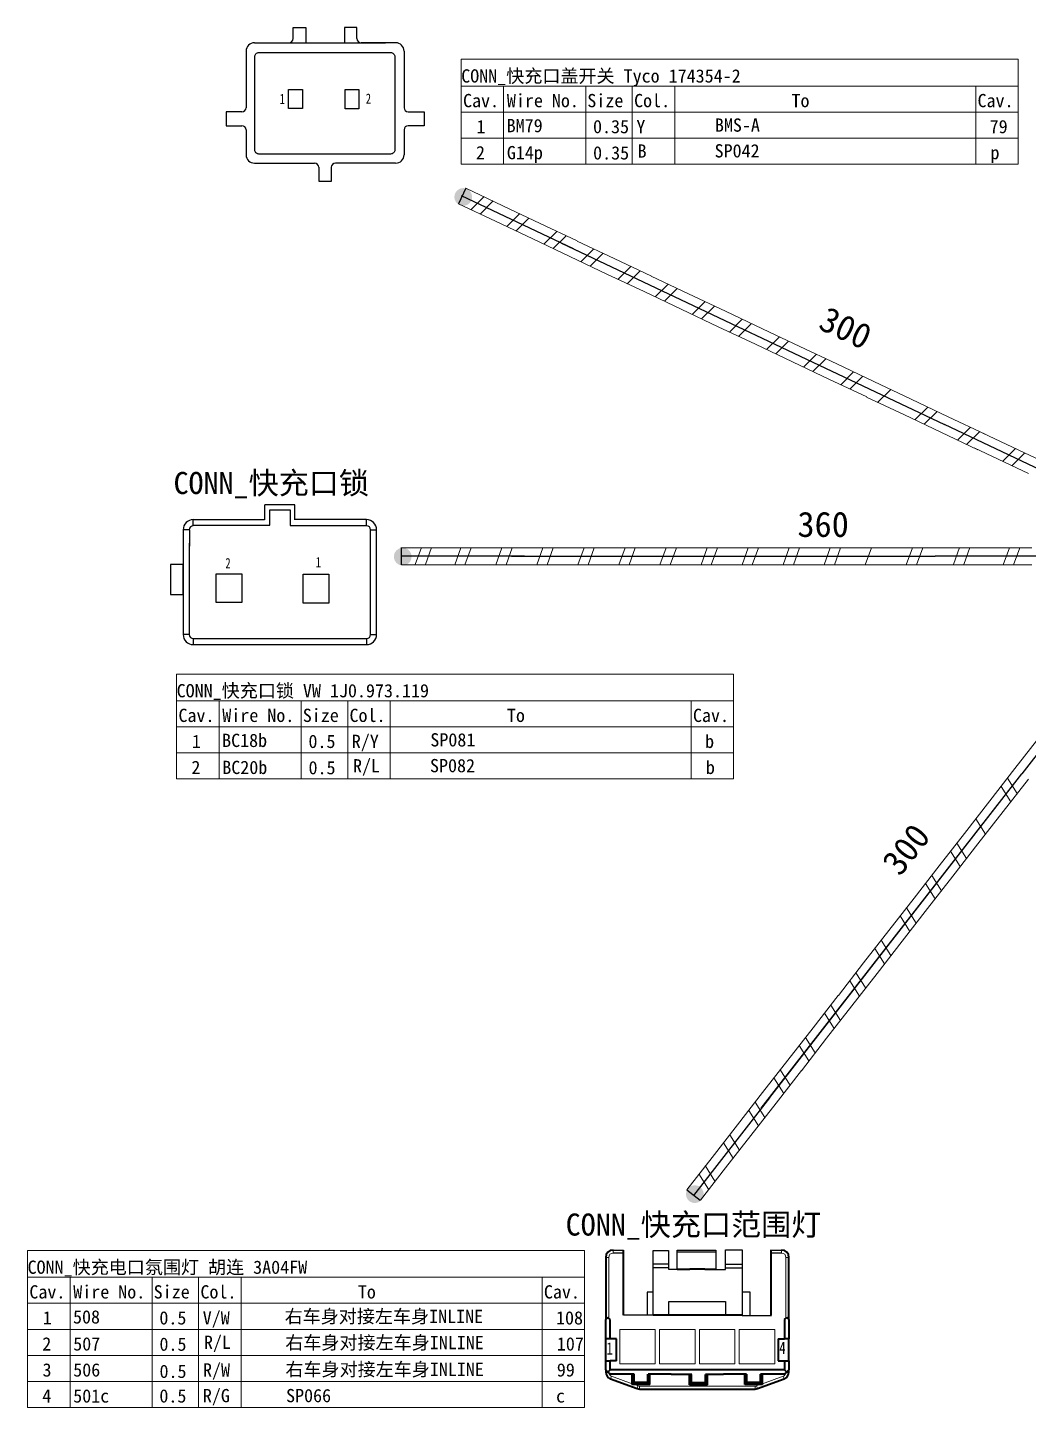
# Model space of a CAD drawing. Header units: millimetres. Extents: x 17 to 3784, y 12 to 1382.
# Drawn here: x 1871 to 1928.4, y 992.2 to 1071.2 of the extents above; entities that cross this region are included whole.
import ezdxf

# ---------------------------------------------------------------- set-up
doc = ezdxf.new("R2010")
doc.units = ezdxf.units.MM
doc.layers.add('全新开发部分', color=7, linetype='Continuous', lineweight=18)
doc.styles.add('FangSong_GB2312_Style', font='simfang.ttf')
doc.styles.add('样式 2', font='', dxfattribs={"width": 0.75})
doc.styles.get('样式 2').set_extended_font_data('宋体')

msp = doc.modelspace()

# ---------------------------------------------------------------- hatches: boundary and pattern name
h = msp.add_hatch(color=1)
edge = h.paths.add_edge_path(flags=0)
edge.add_arc((1896.006, 1061.531), 0.507, 64.68083, 424.68083)
h = msp.add_hatch(color=0)
edge = h.paths.add_edge_path(flags=0)
edge.add_arc((1892.536, 1040.915), 0.507, 90, 450)
h = msp.add_hatch(color=0)
edge = h.paths.add_edge_path(flags=0)
edge.add_arc((1909.288, 1004.377), 0.507, 142.07401, 502.07401)

# ---------------------------------------------------------------- linework, layer by layer
at = {"color": 1}
for p, q in [((1886.255, 1070.605), (1886.255, 1071.238)), ((1886.255, 1071.238), (1886.97, 1071.238)), ((1886.97, 1071.238), (1886.97, 1070.375)), ((1889.906, 1071.238), (1889.191, 1071.238)), ((1889.191, 1071.238), (1889.191, 1070.375)), ((1889.906, 1070.605), (1889.906, 1071.238)), ((1884.031, 1070.365), (1886.015, 1070.365)), ((1885.318, 1070.362), (1891.555, 1070.362)), ((1892.13, 1070.365), (1890.146, 1070.365)), ((1883.551, 1069.885), (1883.551, 1066.647)), ((1892.61, 1069.885), (1892.61, 1066.647)), ((1883.311, 1066.407), (1882.4, 1066.407)), ((1882.4, 1066.407), (1882.4, 1065.613)), ((1892.85, 1066.407), (1893.761, 1066.407)), ((1893.761, 1066.407), (1893.761, 1065.613)), ((1882.4, 1065.613), (1883.311, 1065.613)), ((1883.551, 1065.373), (1883.551, 1063.95)), ((1892.61, 1065.373), (1892.61, 1063.95)), ((1893.761, 1065.613), (1892.85, 1065.613)), ((1884.031, 1063.47), (1887.481, 1063.47)), ((1887.721, 1063.23), (1887.721, 1062.438)), ((1888.44, 1063.23), (1888.44, 1062.438)), ((1892.13, 1063.47), (1888.68, 1063.47)), ((1887.721, 1062.438), (1888.446, 1062.438)), ((1896.155, 1062.041), (1895.732, 1061.146))]:
    msp.add_line(p, q, dxfattribs=at)
at = {"color": 7, "linetype": 'Continuous'}
for p, q in [((1884.624, 1043.035), (1884.624, 1043.892)), ((1886.357, 1043.892), (1884.624, 1043.892)), ((1886.357, 1043.035), (1886.357, 1043.892)), ((1880.291, 1042.459), (1879.944, 1042.459)), ((1879.944, 1042.446), (1879.944, 1036.451)), ((1880.522, 1042.69), (1880.522, 1043.037)), ((1890.46, 1042.69), (1886.08, 1042.69)), ((1890.46, 1043.037), (1886.37, 1043.037)), ((1890.46, 1042.69), (1890.46, 1043.037)), ((1890.691, 1042.459), (1891.037, 1042.459)), ((1890.691, 1038.577), (1890.691, 1042.459)), ((1891.037, 1036.462), (1891.037, 1042.459)), ((1880.291, 1041.687), (1880.291, 1036.451)), ((1890.691, 1036.451), (1890.691, 1039.042)), ((1880.291, 1036.451), (1879.944, 1036.451)), ((1880.522, 1036.219), (1880.522, 1035.873)), ((1880.522, 1036.219), (1890.46, 1036.219)), ((1890.46, 1036.219), (1890.46, 1035.873)), ((1890.691, 1036.451), (1891.037, 1036.451)), ((1880.522, 1035.873), (1890.46, 1035.873))]:
    msp.add_line(p, q, dxfattribs=at)
for p, q in [((1884.92, 1042.72), (1884.92, 1043.59)), ((1884.92, 1043.59), (1886.08, 1043.59)), ((1886.08, 1043.59), (1886.08, 1042.693)), ((1879.945, 1042.466), (1879.945, 1041.841)), ((1880.3, 1042.457), (1880.3, 1041.512)), ((1880.512, 1043.052), (1884.616, 1043.052)), ((1884.92, 1042.693), (1880.526, 1042.693)), ((1892.453, 1041.44), (1892.453, 1040.451)), ((1908.823, 1004.634), (1909.603, 1004.026)), ((1904.597, 1001.01), (1905.194, 1001.01)), ((1904.602, 1001.173), (1905.194, 1001.173)), ((1906.904, 997.455), (1906.904, 1001.157)), ((1906.904, 1001.157), (1907.779, 1001.157)), ((1907.779, 1001.157), (1907.779, 1000.08)), ((1908.277, 1000.08), (1908.277, 1001.171)), ((1908.277, 1001.171), (1910.5, 1001.171)), ((1908.278, 1001.075), (1910.501, 1001.075)), ((1910.5, 1001.171), (1910.5, 1000.067)), ((1911.052, 1000.067), (1911.052, 1001.184)), ((1911.052, 1001.184), (1911.995, 1001.184)), ((1911.995, 1001.184), (1911.995, 997.415)), ((1913.669, 1001.173), (1914.264, 1001.173)), ((1914.267, 1000.996), (1913.675, 1000.996)), ((1906.902, 1000.171), (1907.773, 1000.171)), ((1906.907, 1000.379), (1907.768, 1000.379)), ((1907.779, 1000.08), (1908.277, 1000.08)), ((1910.5, 1000.067), (1911.052, 1000.067)), ((1911.058, 1000.368), (1911.988, 1000.368)), ((1911.058, 1000.161), (1911.994, 1000.161)), ((1906.899, 998.759), (1906.558, 998.759)), ((1906.558, 998.759), (1906.558, 997.468)), ((1907.794, 997.467), (1907.794, 998.234)), ((1907.794, 998.234), (1911.044, 998.234)), ((1911.044, 998.234), (1911.044, 997.439)), ((1911.995, 998.787), (1912.435, 998.787)), ((1912.435, 998.787), (1912.435, 997.439)), ((1905.193, 997.455), (1906.904, 997.455)), ((1911.995, 997.415), (1913.678, 997.415))]:
    msp.add_line(p, q)
at = {"color": 0, "lineweight": 35, "ltscale": 0.105}
for p, q in [((1904.177, 1000.749), (1904.177, 997.19)), ((1914.687, 997.19), (1914.687, 1000.749))]:
    msp.add_line(p, q, dxfattribs=at)
at = {"color": 0, "lineweight": 13, "ltscale": 0.005}
for p, q in [((1904.177, 1000.749), (1904.347, 1000.749)), ((1904.601, 1001.173), (1904.601, 1001.004)), ((1914.263, 1001.173), (1914.263, 1001.004)), ((1914.687, 1000.749), (1914.517, 1000.749)), ((1904.456, 993.783), (1904.514, 993.942)), ((1905.972, 993.231), (1906.029, 993.391)), ((1906.116, 993.206), (1906.116, 993.376)), ((1912.748, 993.206), (1912.748, 993.376)), ((1912.892, 993.231), (1912.835, 993.391)), ((1914.408, 993.783), (1914.35, 993.942))]:
    msp.add_line(p, q, dxfattribs=at)
at = {"color": 0, "lineweight": 13, "ltscale": 0.1}
for p, q in [((1904.347, 1000.749), (1904.347, 997.283)), ((1914.517, 997.287), (1914.517, 1000.749))]:
    msp.add_line(p, q, dxfattribs=at)
at = {"color": 0, "lineweight": 35, "ltscale": 0.0875}
for p, q in [((1905.194, 997.444), (1905.194, 1001.173)), ((1913.67, 997.444), (1913.67, 1001.186))]:
    msp.add_line(p, q, dxfattribs=at)
at = {"color": 0, "lineweight": 35, "ltscale": 0.0125}
for p, q in [((1908.277, 1000.071), (1909.008, 1000.071)), ((1909.856, 1000.071), (1910.502, 1000.071))]:
    msp.add_line(p, q, dxfattribs=at)
at = {"color": 0, "lineweight": 35, "ltscale": 0.012502}
msp.add_line((1909.432, 1000.071), (1909.008, 1000.071), dxfattribs=at)
at = {"color": 0, "lineweight": 35, "ltscale": 0.012505}
msp.add_line((1909.856, 1000.071), (1909.432, 1000.071), dxfattribs=at)
at = {"color": 0, "lineweight": 35, "ltscale": 0.005304}
for p, q in [((1904.304, 997.317), (1904.177, 997.19)), ((1914.687, 997.19), (1914.56, 997.317)), ((1904.177, 994.308), (1904.304, 994.181)), ((1914.56, 994.181), (1914.687, 994.308))]:
    msp.add_line(p, q, dxfattribs=at)
at = {"color": 0, "lineweight": 35, "ltscale": 0.005303}
for p, q in [((1904.431, 997.19), (1904.304, 997.317)), ((1914.433, 997.19), (1914.56, 997.317)), ((1904.431, 994.308), (1904.304, 994.181)), ((1904.304, 994.181), (1904.431, 994.054)), ((1914.433, 994.308), (1914.56, 994.181)), ((1914.433, 994.054), (1914.56, 994.181))]:
    msp.add_line(p, q, dxfattribs=at)
at = {"color": 0, "lineweight": 35, "ltscale": 0.05}
msp.add_line((1912.007, 997.444), (1906.899, 997.444), dxfattribs=at)
at = {"color": 0, "lineweight": 35, "ltscale": 0.0325}
for p, q in [((1904.177, 996.088), (1904.177, 997.19)), ((1904.431, 996.088), (1904.431, 997.19)), ((1914.433, 997.19), (1914.433, 996.088)), ((1914.687, 997.19), (1914.687, 996.088))]:
    msp.add_line(p, q, dxfattribs=at)
at = {"color": 0, "lineweight": 35, "ltscale": 0.0375}
for p, q in [((1904.177, 994.816), (1904.177, 996.088)), ((1904.804, 994.816), (1904.804, 996.088)), ((1914.06, 996.088), (1914.06, 994.816)), ((1914.687, 994.816), (1914.687, 996.088))]:
    msp.add_line(p, q, dxfattribs=at)
at = {"color": 0, "lineweight": 35, "ltscale": 0.0075}
for p, q in [((1904.431, 996.088), (1904.177, 996.088)), ((1914.687, 996.088), (1914.433, 996.088)), ((1904.177, 994.816), (1904.431, 994.816)), ((1914.433, 994.816), (1914.687, 994.816)), ((1908.525, 994.054), (1909.111, 994.054)), ((1909.899, 994.054), (1910.339, 994.054))]:
    msp.add_line(p, q, dxfattribs=at)
at = {"color": 0, "lineweight": 35, "ltscale": 0.011}
for p, q in [((1904.804, 996.088), (1904.431, 996.088)), ((1914.06, 996.088), (1914.433, 996.088)), ((1904.804, 994.816), (1904.431, 994.816)), ((1914.06, 994.816), (1914.433, 994.816))]:
    msp.add_line(p, q, dxfattribs=at)
at = {"color": 0, "lineweight": 35, "ltscale": 0.0025}
msp.add_line((1904.804, 994.816), (1904.804, 994.901), dxfattribs=at)
at = {"color": 0, "lineweight": 35, "ltscale": 0.015}
for p, q in [((1904.177, 994.308), (1904.177, 994.816)), ((1904.431, 994.308), (1904.431, 994.816)), ((1914.433, 994.816), (1914.433, 994.308)), ((1914.687, 994.816), (1914.687, 994.308))]:
    msp.add_line(p, q, dxfattribs=at)
at = {"color": 0, "lineweight": 35, "ltscale": 0.003745}
for p, q in [((1904.177, 994.308), (1904.177, 994.181)), ((1914.687, 994.181), (1914.687, 994.308))]:
    msp.add_line(p, q, dxfattribs=at)
at = {"color": 0, "lineweight": 13, "ltscale": 0.003745}
for p, q in [((1904.304, 994.181), (1904.177, 994.181)), ((1914.687, 994.181), (1914.56, 994.181))]:
    msp.add_line(p, q, dxfattribs=at)
at = {"color": 0, "lineweight": 35, "ltscale": 0.295001}
for p, q in [((1914.433, 994.308), (1904.431, 994.308)), ((1914.433, 994.054), (1913.061, 994.054))]:
    msp.add_line(p, q, dxfattribs=at)
at = {"color": 0, "lineweight": 35, "ltscale": 0.004999}
for p, q in [((1905.016, 994.054), (1904.413, 994.054)), ((1914.017, 994.054), (1913.848, 994.054))]:
    msp.add_line(p, q, dxfattribs=at)
at = {"color": 0, "lineweight": 35, "ltscale": 0.047566}
for p, q in [((1904.456, 993.783), (1905.972, 993.231)), ((1912.892, 993.231), (1914.408, 993.783))]:
    msp.add_line(p, q, dxfattribs=at)
at = {"color": 0, "lineweight": 13, "ltscale": 0.037045}
msp.add_line((1904.514, 993.942), (1905.694, 993.513), dxfattribs=at)
at = {"color": 0, "lineweight": 35, "ltscale": 0.020001}
msp.add_line((1905.813, 994.054), (1905.016, 994.054), dxfattribs=at)
at = {"color": 0, "lineweight": 35, "ltscale": 0.0175}
for p, q in [((1905.694, 993.46), (1905.694, 994.054)), ((1906.711, 993.46), (1906.711, 994.054)), ((1908.992, 993.441), (1908.992, 994.034)), ((1910.009, 993.441), (1910.009, 994.034)), ((1912.153, 993.46), (1912.153, 994.054)), ((1913.17, 993.46), (1913.17, 994.054))]:
    msp.add_line(p, q, dxfattribs=at)
at = {"color": 0, "lineweight": 35, "ltscale": 0.004737}
for p, q in [((1905.694, 993.46), (1905.808, 993.574)), ((1906.598, 993.574), (1906.711, 993.46)), ((1908.992, 993.441), (1909.105, 993.554)), ((1909.895, 993.554), (1910.009, 993.441)), ((1912.266, 993.574), (1912.153, 993.46)), ((1913.056, 993.574), (1913.17, 993.46))]:
    msp.add_line(p, q, dxfattribs=at)
at = {"color": 0, "lineweight": 35, "ltscale": 0.029999}
for p, q in [((1906.711, 993.46), (1905.694, 993.46)), ((1910.009, 993.441), (1908.992, 993.441)), ((1913.17, 993.46), (1912.153, 993.46))]:
    msp.add_line(p, q, dxfattribs=at)
at = {"color": 0, "lineweight": 35, "ltscale": 0.014151}
for p, q in [((1905.808, 993.574), (1905.808, 994.054)), ((1906.598, 993.574), (1906.598, 994.054)), ((1909.105, 993.554), (1909.105, 994.034)), ((1909.895, 993.554), (1909.895, 994.034)), ((1912.266, 993.574), (1912.266, 994.054)), ((1913.056, 993.574), (1913.056, 994.054))]:
    msp.add_line(p, q, dxfattribs=at)
at = {"color": 0, "lineweight": 35, "ltscale": 0.0233}
for p, q in [((1906.598, 993.574), (1905.808, 993.574)), ((1909.895, 993.554), (1909.105, 993.554)), ((1913.056, 993.574), (1912.266, 993.574))]:
    msp.add_line(p, q, dxfattribs=at)
at = {"color": 0, "lineweight": 13, "ltscale": 0.005995}
for p, q in [((1905.838, 993.46), (1906.029, 993.391)), ((1912.835, 993.391), (1913.026, 993.46))]:
    msp.add_line(p, q, dxfattribs=at)
at = {"color": 0, "lineweight": 13, "ltscale": 0.195596}
msp.add_line((1906.116, 993.376), (1912.748, 993.376), dxfattribs=at)
at = {"color": 0, "lineweight": 35, "ltscale": 0.036}
for p, q in [((1907.932, 994.054), (1906.617, 994.054)), ((1912.257, 994.054), (1910.932, 994.054))]:
    msp.add_line(p, q, dxfattribs=at)
at = {"color": 0, "lineweight": 35, "ltscale": 0.007501}
for p, q in [((1907.932, 994.054), (1908.186, 994.054)), ((1910.678, 994.054), (1910.932, 994.054))]:
    msp.add_line(p, q, dxfattribs=at)
at = {"color": 0, "lineweight": 35, "ltscale": 0.009999}
for p, q in [((1908.186, 994.054), (1908.525, 994.054)), ((1910.339, 994.054), (1910.678, 994.054))]:
    msp.add_line(p, q, dxfattribs=at)
at = {"color": 0, "lineweight": 35, "ltscale": 0.02}
msp.add_line((1913.848, 994.054), (1913.17, 994.054), dxfattribs=at)
at = {"color": 0, "lineweight": 13, "ltscale": 0.037043}
msp.add_line((1913.17, 993.513), (1914.35, 993.942), dxfattribs=at)
at = {"color": 0, "lineweight": 35, "ltscale": 0.195596}
msp.add_line((1906.116, 993.206), (1912.748, 993.206), dxfattribs=at)
at = {"color": 1}
msp.add_lwpolyline([(1884.29, 1069.808), (1891.84, 1069.808, -0.414214), (1892.08, 1069.568), (1892.08, 1064.231, -0.414214), (1891.84, 1063.991), (1884.29, 1063.991, -0.414214), (1884.05, 1064.231), (1884.05, 1069.568, -0.414214)], format="xyb", close=True, dxfattribs=at)
at = {"color": 1, "linetype": 'Continuous', "lineweight": 13}
for points in [[(1895.891, 1069.419), (1927.833, 1069.419)], [(1895.891, 1069.419), (1895.891, 1063.414)], [(1927.833, 1069.419), (1927.833, 1063.414)], [(1895.891, 1067.888), (1927.833, 1067.888)], [(1898.324, 1067.888), (1898.324, 1063.414)], [(1903.033, 1067.888), (1903.033, 1063.414)], [(1905.701, 1067.888), (1905.701, 1063.414)], [(1908.134, 1067.888), (1908.134, 1063.414)], [(1925.4, 1067.888), (1925.4, 1063.414)], [(1895.891, 1066.397), (1927.833, 1066.397)], [(1895.891, 1064.906), (1927.833, 1064.906)], [(1895.891, 1063.414), (1927.833, 1063.414)], [(1902.326, 1058.564), (1895.914, 1061.598)], [(1923.609, 1048.495), (1902.357, 1058.549)]]:
    msp.add_lwpolyline(points, dxfattribs=at)
at = {"color": 1}
for points in [[(1885.993, 1067.693), (1886.786, 1067.693), (1886.786, 1066.593), (1885.993, 1066.593)], [(1889.232, 1067.689), (1890.024, 1067.689), (1890.024, 1066.588), (1889.232, 1066.588)]]:
    msp.add_lwpolyline(points, close=True, dxfattribs=at)
at = {"color": 1, "linetype": 'Continuous', "lineweight": 25}
for points in [[(1902.334, 1058.561), (1895.914, 1061.598)], [(1901.647, 1058.885), (1923.609, 1048.495)], [(1938.364, 1041.505), (1923.609, 1048.495)]]:
    msp.add_lwpolyline(points, dxfattribs=at)
at = {"color": 1, "linetype": 'Continuous', "lineweight": 0}
for points in [[(1896.153, 1062.027), (1898.282, 1061.02)], [(1896.46, 1060.818), (1897.199, 1061.554)], [(1896.992, 1060.567), (1897.731, 1061.302)], [(1897.862, 1060.134), (1895.734, 1061.14)], [(1898.282, 1061.02), (1900.41, 1060.013)], [(1898.501, 1059.831), (1899.239, 1060.567)], [(1899.99, 1059.127), (1897.862, 1060.134)], [(1899.033, 1059.58), (1899.771, 1060.315)], [(1900.41, 1060.013), (1902.538, 1059.007)], [(1902.119, 1058.12), (1899.99, 1059.127)], [(1900.629, 1058.825), (1901.368, 1059.56)], [(1901.161, 1058.573), (1901.9, 1059.309)], [(1902.537, 1059.006), (1904.666, 1058)], [(1903.495, 1058.554), (1902.756, 1057.818)], [(1904.027, 1058.302), (1903.288, 1057.566)], [(1904.247, 1057.114), (1902.118, 1058.12)], [(1904.665, 1057.999), (1906.794, 1056.993)], [(1905.623, 1057.547), (1904.884, 1056.811)], [(1906.375, 1056.107), (1904.246, 1057.113)], [(1906.155, 1057.295), (1905.416, 1056.559)], [(1906.793, 1056.992), (1908.922, 1055.986)], [(1908.503, 1055.101), (1906.374, 1056.106)], [(1907.751, 1056.54), (1907.013, 1055.804)], [(1908.283, 1056.288), (1907.545, 1055.553)], [(1908.921, 1055.985), (1911.05, 1054.979)], [(1910.631, 1054.094), (1908.502, 1055.099)], [(1909.88, 1055.533), (1909.141, 1054.797)], [(1910.412, 1055.281), (1909.673, 1054.546)], [(1911.05, 1054.978), (1913.178, 1053.972)], [(1912.008, 1054.526), (1911.269, 1053.791)], [(1912.54, 1054.275), (1911.801, 1053.539)], [(1912.759, 1053.087), (1910.631, 1054.093)], [(1913.178, 1053.971), (1915.306, 1052.966)], [(1914.136, 1053.519), (1913.397, 1052.784)], [(1914.887, 1052.08), (1912.759, 1053.086)], [(1914.668, 1053.268), (1913.929, 1052.532)], [(1915.306, 1052.965), (1917.435, 1051.959)], [(1917.016, 1051.073), (1914.887, 1052.079)], [(1916.264, 1052.513), (1915.525, 1051.777)], [(1916.796, 1052.261), (1916.057, 1051.525)], [(1917.434, 1051.958), (1919.563, 1050.952)], [(1919.144, 1050.066), (1917.015, 1051.072)], [(1918.392, 1051.506), (1917.654, 1050.77)], [(1918.924, 1051.254), (1918.186, 1050.518)], [(1919.562, 1050.951), (1921.691, 1049.945)], [(1920.521, 1050.499), (1919.782, 1049.763)], [(1921.272, 1049.059), (1919.143, 1050.065)], [(1921.691, 1049.944), (1923.819, 1048.938)], [(1922.649, 1049.492), (1921.91, 1048.756)], [(1923.4, 1048.053), (1921.272, 1049.058)], [(1923.181, 1049.24), (1922.443, 1048.504)], [(1923.819, 1048.938), (1925.947, 1047.931)], [(1925.528, 1047.045), (1923.4, 1048.051)], [(1924.363, 1047.609), (1925.102, 1048.345)], [(1924.895, 1047.357), (1925.634, 1048.093)], [(1925.808, 1047.997), (1928.847, 1046.559)], [(1928.428, 1045.673), (1925.315, 1047.145)], [(1926.938, 1046.378), (1927.677, 1047.113)], [(1927.47, 1046.126), (1928.209, 1046.862)]]:
    msp.add_lwpolyline(points, dxfattribs=at)
at = {"color": 7, "linetype": 'Continuous', "lineweight": 13}
for points in [[(1899.518, 1040.937), (1892.424, 1040.937)], [(1923.063, 1040.937), (1899.552, 1040.937)], [(1879.57, 1034.183), (1911.512, 1034.183)], [(1879.57, 1034.183), (1879.57, 1028.179)], [(1911.512, 1034.183), (1911.512, 1028.179)], [(1879.57, 1032.653), (1911.512, 1032.653)], [(1882.003, 1032.653), (1882.003, 1028.179)], [(1886.712, 1032.653), (1886.712, 1028.179)], [(1889.38, 1032.653), (1889.38, 1028.179)], [(1891.813, 1032.653), (1891.813, 1028.179)], [(1909.079, 1032.653), (1909.079, 1028.179)], [(1879.57, 1031.162), (1911.512, 1031.162)], [(1879.57, 1029.67), (1911.512, 1029.67)], [(1879.57, 1028.179), (1911.512, 1028.179)], [(1928.035, 1028.47), (1913.584, 1009.925)], [(1913.562, 1009.897), (1909.203, 1004.302)], [(1871.02, 1001.142), (1902.962, 1001.142)], [(1871.02, 1001.142), (1871.02, 992.155)], [(1902.962, 1001.142), (1902.962, 992.155)], [(1871.02, 999.612), (1902.962, 999.612)], [(1873.453, 999.612), (1873.453, 992.155)], [(1878.162, 999.612), (1878.162, 992.155)], [(1880.83, 999.612), (1880.83, 992.155)], [(1883.263, 999.612), (1883.263, 992.155)], [(1900.529, 999.612), (1900.529, 992.155)], [(1871.02, 998.12), (1902.962, 998.12)], [(1871.02, 996.629), (1902.962, 996.629)], [(1871.02, 995.138), (1902.962, 995.138)], [(1871.02, 993.646), (1902.962, 993.646)], [(1871.02, 992.155), (1902.962, 992.155)]]:
    msp.add_lwpolyline(points, dxfattribs=at)
at = {"color": 7, "linetype": 'Continuous', "lineweight": 25}
for points in [[(1899.526, 1040.937), (1892.424, 1040.937)], [(1898.767, 1040.937), (1923.063, 1040.937)], [(1938.23, 1040.937), (1923.063, 1040.937)], [(1938.076, 1041.343), (1928.035, 1028.47)], [(1913.101, 1009.305), (1928.035, 1028.47)], [(1913.568, 1009.904), (1909.203, 1004.302)]]:
    msp.add_lwpolyline(points, dxfattribs=at)
at = {"color": 7, "linetype": 'Continuous', "lineweight": 0}
for points in [[(1892.457, 1041.427), (1894.812, 1041.427)], [(1893.251, 1040.466), (1893.604, 1041.447)], [(1893.84, 1040.466), (1894.193, 1041.447)], [(1894.812, 1041.427), (1897.166, 1041.427)], [(1895.518, 1040.446), (1895.871, 1041.427)], [(1896.106, 1040.446), (1896.46, 1041.427)], [(1897.166, 1041.427), (1899.52, 1041.427)], [(1897.872, 1040.446), (1898.225, 1041.427)], [(1898.461, 1040.446), (1898.814, 1041.427)], [(1899.52, 1041.426), (1901.874, 1041.427)], [(1900.579, 1041.427), (1900.226, 1040.446)], [(1901.168, 1041.427), (1900.814, 1040.446)], [(1901.874, 1041.426), (1904.228, 1041.427)], [(1902.933, 1041.427), (1902.58, 1040.446)], [(1903.522, 1041.427), (1903.169, 1040.446)], [(1904.228, 1041.426), (1906.583, 1041.427)], [(1905.288, 1041.427), (1904.935, 1040.446)], [(1905.876, 1041.427), (1905.523, 1040.446)], [(1906.583, 1041.426), (1908.937, 1041.427)], [(1907.642, 1041.427), (1907.289, 1040.446)], [(1908.231, 1041.427), (1907.877, 1040.446)], [(1908.937, 1041.426), (1911.291, 1041.427)], [(1909.996, 1041.427), (1909.643, 1040.446)], [(1910.585, 1041.427), (1910.232, 1040.446)], [(1911.291, 1041.426), (1913.646, 1041.427)], [(1912.351, 1041.427), (1911.998, 1040.446)], [(1912.939, 1041.427), (1912.586, 1040.446)], [(1913.646, 1041.426), (1916, 1041.427)], [(1914.705, 1041.427), (1914.352, 1040.446)], [(1915.294, 1041.427), (1914.941, 1040.446)], [(1916, 1041.426), (1918.354, 1041.427)], [(1917.059, 1041.427), (1916.706, 1040.446)], [(1917.648, 1041.427), (1917.295, 1040.446)], [(1918.354, 1041.426), (1920.709, 1041.427)], [(1919.414, 1041.427), (1919.061, 1040.446)], [(1920.709, 1041.426), (1923.063, 1041.427)], [(1921.768, 1041.427), (1921.415, 1040.446)], [(1922.357, 1041.427), (1922.005, 1040.446)], [(1923.063, 1041.427), (1925.417, 1041.427)], [(1924.123, 1040.458), (1924.476, 1041.439)], [(1924.712, 1040.458), (1925.065, 1041.439)], [(1925.263, 1041.427), (1928.625, 1041.427)], [(1926.977, 1040.446), (1927.33, 1041.427)], [(1927.566, 1040.446), (1927.919, 1041.427)], [(1894.812, 1040.446), (1892.457, 1040.446)], [(1897.166, 1040.446), (1894.812, 1040.446)], [(1899.52, 1040.446), (1897.166, 1040.446)], [(1901.874, 1040.447), (1899.52, 1040.446)], [(1904.228, 1040.447), (1901.874, 1040.446)], [(1906.583, 1040.447), (1904.228, 1040.446)], [(1908.937, 1040.447), (1906.583, 1040.446)], [(1911.291, 1040.447), (1908.937, 1040.446)], [(1913.646, 1040.447), (1911.291, 1040.446)], [(1916, 1040.447), (1913.646, 1040.446)], [(1918.354, 1040.447), (1916, 1040.446)], [(1920.709, 1040.447), (1918.354, 1040.446)], [(1923.063, 1040.447), (1920.709, 1040.446)], [(1925.417, 1040.446), (1923.063, 1040.446)], [(1928.625, 1040.446), (1925.182, 1040.446)], [(1927.648, 1028.771), (1929.095, 1030.628)], [(1926.202, 1026.913), (1927.648, 1028.771)], [(1928.421, 1028.169), (1926.974, 1026.311)], [(1927.214, 1028.214), (1927.771, 1027.334)], [(1926.852, 1027.75), (1927.409, 1026.868)], [(1924.754, 1025.056), (1926.201, 1026.914)], [(1925.405, 1025.893), (1925.961, 1025.011)], [(1926.973, 1026.312), (1925.527, 1024.454)], [(1923.307, 1023.199), (1924.753, 1025.057)], [(1925.526, 1024.455), (1924.08, 1022.597)], [(1924.319, 1024.5), (1924.876, 1023.618)], [(1923.958, 1024.036), (1924.514, 1023.154)], [(1921.86, 1021.342), (1923.306, 1023.2)], [(1924.079, 1022.598), (1922.633, 1020.74)], [(1922.872, 1022.643), (1923.429, 1021.761)], [(1922.511, 1022.178), (1923.067, 1021.297)], [(1920.413, 1019.485), (1921.859, 1021.343)], [(1921.063, 1020.321), (1921.62, 1019.44)], [(1922.632, 1020.741), (1921.186, 1018.883)], [(1921.425, 1020.786), (1921.982, 1019.904)], [(1918.966, 1017.628), (1920.412, 1019.486)], [(1921.185, 1018.883), (1919.739, 1017.026)], [(1919.978, 1018.929), (1920.535, 1018.047)], [(1919.616, 1018.464), (1920.173, 1017.583)], [(1917.519, 1015.771), (1918.965, 1017.629)], [(1919.738, 1017.026), (1918.292, 1015.168)], [(1918.531, 1017.071), (1919.088, 1016.19)], [(1918.169, 1016.607), (1918.726, 1015.726)], [(1916.072, 1013.914), (1917.518, 1015.771)], [(1916.722, 1014.75), (1917.279, 1013.868)], [(1918.291, 1015.169), (1916.845, 1013.311)], [(1917.084, 1015.214), (1917.641, 1014.333)], [(1914.625, 1012.056), (1916.071, 1013.914)], [(1916.844, 1013.312), (1915.398, 1011.454)], [(1915.637, 1013.357), (1916.194, 1012.476)], [(1915.275, 1012.893), (1915.832, 1012.011)], [(1913.178, 1010.199), (1914.624, 1012.057)], [(1914.19, 1011.5), (1914.747, 1010.618)], [(1913.828, 1011.036), (1914.385, 1010.154)], [(1915.397, 1011.455), (1913.951, 1009.597)], [(1911.73, 1008.344), (1913.177, 1010.201)], [(1912.938, 1008.298), (1912.381, 1009.179)], [(1913.951, 1009.598), (1912.504, 1007.741)], [(1913.3, 1008.762), (1912.743, 1009.644)], [(1910.283, 1006.486), (1911.73, 1008.344)], [(1912.504, 1007.741), (1911.057, 1005.883)], [(1911.853, 1006.905), (1911.296, 1007.786)], [(1911.491, 1006.441), (1910.934, 1007.322)], [(1908.836, 1004.629), (1910.283, 1006.486)], [(1910.444, 1005.129), (1909.887, 1006.01)], [(1910.082, 1004.665), (1909.526, 1005.546)], [(1911.057, 1005.883), (1909.61, 1004.026)]]:
    msp.add_lwpolyline(points, dxfattribs=at)
for points in [[(1879.945, 1040.461), (1879.224, 1040.461), (1879.224, 1038.738), (1879.945, 1038.738)], [(1881.829, 1039.937), (1883.305, 1039.937), (1883.305, 1038.28), (1881.829, 1038.28)], [(1886.824, 1039.914), (1888.3, 1039.914), (1888.3, 1038.258), (1886.824, 1038.258)]]:
    msp.add_lwpolyline(points, close=True)
at = {"color": 1}
for centre, radius, start, end in [((1884.031, 1069.885), 0.48, 90, 180), ((1886.015, 1070.605), 0.24, 270, 0), ((1890.146, 1070.605), 0.24, 180, 270), ((1892.13, 1069.885), 0.48, 0, 90), ((1883.311, 1066.647), 0.24, 270, 0), ((1892.85, 1066.647), 0.24, 180, 270), ((1883.311, 1065.373), 0.24, 0, 90), ((1892.85, 1065.373), 0.24, 90, 180), ((1884.031, 1063.95), 0.48, 180, 270), ((1892.13, 1063.95), 0.48, 270, 0), ((1887.481, 1063.23), 0.24, 0, 90), ((1888.68, 1063.23), 0.24, 90, 180)]:
    msp.add_arc(centre, radius, start, end, dxfattribs=at)
at = {"color": 7, "linetype": 'Continuous'}
for centre, radius, start, end in [((1880.522, 1042.459), 0.578, 90, 180), ((1880.522, 1042.459), 0.231, 90, 180), ((1890.46, 1042.459), 0.578, 0, 90), ((1890.46, 1042.459), 0.231, 0, 90), ((1880.522, 1036.451), 0.578, 180, 270), ((1880.522, 1036.451), 0.231, 180, 270), ((1890.46, 1036.451), 0.578, 270, 0), ((1890.46, 1036.451), 0.231, 270, 0)]:
    msp.add_arc(centre, radius, start, end, dxfattribs=at)
at = {"color": 0, "lineweight": 35}
for centre, start, end in [((1904.601, 1000.749), 90, 179.99999), ((1914.263, 1000.749), 0, 90), ((1904.601, 994.181), 180.00001, 250.01689), ((1914.263, 994.181), 289.98311, 0), ((1906.116, 993.63), 250.01689, 270), ((1912.748, 993.63), 270, 289.98311)]:
    msp.add_arc(centre, 0.424, start, end, dxfattribs=at)
at = {"color": 0, "lineweight": 13}
for centre, start, end in [((1904.601, 1000.749), 90, 179.99999), ((1914.263, 1000.749), 360, 90), ((1904.601, 994.181), 190.63531, 250.01689), ((1914.263, 994.181), 289.98311, 349.3647), ((1906.116, 993.63), 250.01689, 270), ((1912.748, 993.63), 270, 289.98311)]:
    msp.add_arc(centre, 0.254, start, end, dxfattribs=at)
at = {"layer": '全新开发部分', "color": 0}
for points in [[(1904.981, 996.621), (1907.019, 996.621), (1907.019, 994.645), (1904.981, 994.645)], [(1907.264, 996.621), (1909.302, 996.621), (1909.302, 994.645), (1907.264, 994.645)], [(1909.548, 996.621), (1911.585, 996.621), (1911.585, 994.645), (1909.548, 994.645)], [(1911.831, 996.621), (1913.868, 996.621), (1913.868, 994.645), (1911.831, 994.645)]]:
    msp.add_lwpolyline(points, close=True, dxfattribs=at)

# ---------------------------------------------------------------- texts
at = {"color": 1, "linetype": 'Continuous', "style": 'FangSong_GB2312_Style'}
for s, height, p in [('CONN_快充口盖开关 Tyco 174354-2', 0.75928, (1895.891, 1068.088)), ('Cav.', 0.7593, (1895.994, 1066.675)), ('Wire No.', 0.7593, (1898.508, 1066.675)), ('Size', 0.7593, (1903.124, 1066.675)), ('Col.', 0.7593, (1905.805, 1066.675)), ('To', 0.7593, (1914.832, 1066.675)), ('Cav.', 0.7593, (1925.503, 1066.675)), ('BMS-A', 0.7593, (1910.439, 1065.271)), ('1', 0.759, (1896.765, 1065.184)), ('BM79', 0.7593, (1898.497, 1065.241)), ('0.35', 0.7593, (1903.45, 1065.184)), ('Y', 0.759, (1905.935, 1065.184)), ('79', 0.7593, (1926.198, 1065.184)), ('G14p', 0.7593, (1898.508, 1063.692)), ('B', 0.759, (1906.005, 1063.784)), ('SP042', 0.7593, (1910.421, 1063.795)), ('2', 0.759, (1896.736, 1063.692)), ('0.35', 0.7593, (1903.454, 1063.678)), ('p', 0.759, (1926.245, 1063.692))]:
    msp.add_text(s, height=height, dxfattribs=at).set_placement(p)
msp.add_text('300', height=1.4467, rotation=334.68083, dxfattribs=at).set_placement((1916.297, 1054.006))
at = {"color": 0, "linetype": 'Continuous', "style": 'FangSong_GB2312_Style'}
for s, height, p in [('CONN_快充口锁', 1.2655, (1879.392, 1044.504)), ('CONN_快充口范围灯', 1.26546, (1901.882, 1002.002))]:
    msp.add_text(s, height=height, dxfattribs=at).set_placement(p)
at = {"color": 7, "linetype": 'Continuous', "style": 'FangSong_GB2312_Style'}
for s, height, p in [('360', 1.4467, (1915.171, 1042.045)), ('CONN_快充口锁 VW 1J0.973.119', 0.75928, (1879.57, 1032.853)), ('Cav.', 0.7593, (1879.673, 1031.44)), ('Wire No.', 0.7593, (1882.187, 1031.44)), ('Size', 0.7593, (1886.803, 1031.44)), ('Col.', 0.7593, (1889.484, 1031.44)), ('To', 0.7593, (1898.512, 1031.44)), ('Cav.', 0.7593, (1909.182, 1031.44)), ('1', 0.759, (1880.444, 1029.948)), ('BC18b', 0.7593, (1882.176, 1030.006)), ('0.5', 0.7593, (1887.129, 1029.948)), ('R/Y', 0.7593, (1889.614, 1029.948)), ('SP081', 0.7593, (1894.119, 1030.036)), ('b', 0.759, (1909.878, 1029.948)), ('2', 0.759, (1880.415, 1028.457)), ('BC20b', 0.7593, (1882.187, 1028.457)), ('0.5', 0.7593, (1887.133, 1028.442)), ('R/L', 0.7593, (1889.684, 1028.549)), ('SP082', 0.7593, (1894.1, 1028.559)), ('b', 0.759, (1909.924, 1028.457)), ('CONN_快充电口氛围灯 胡连 3A04FW', 0.75928, (1871.02, 999.812)), ('Cav.', 0.7593, (1871.123, 998.398)), ('Wire No.', 0.7593, (1873.637, 998.398)), ('Size', 0.7593, (1878.252, 998.398)), ('Col.', 0.7593, (1880.933, 998.398)), ('To', 0.7593, (1889.961, 998.398)), ('Cav.', 0.7593, (1900.632, 998.398)), ('1', 0.759, (1871.893, 996.907)), ('508', 0.7593, (1873.626, 996.964)), ('0.5', 0.7593, (1878.579, 996.907)), ('V/W', 0.7593, (1881.064, 996.907)), ('右车身对接左车身INLINE', 0.75928, (1885.763, 996.994)), ('108', 0.7593, (1901.327, 996.907)), ('2', 0.759, (1871.865, 995.416)), ('507', 0.7593, (1873.637, 995.416)), ('0.5', 0.7593, (1878.583, 995.401)), ('R/L', 0.7593, (1881.134, 995.507)), ('右车身对接左车身INLINE', 0.75928, (1885.801, 995.49)), ('107', 0.7593, (1901.374, 995.416)), ('3', 0.759, (1871.876, 993.924)), ('506', 0.7593, (1873.637, 993.924)), ('0.5', 0.7593, (1878.586, 993.844)), ('R/W', 0.7593, (1881.08, 993.924)), ('右车身对接左车身INLINE', 0.75928, (1885.807, 993.958)), ('99', 0.7593, (1901.374, 993.924)), ('4', 0.759, (1871.863, 992.433)), ('501c', 0.7593, (1873.637, 992.433)), ('0.5', 0.7593, (1878.579, 992.433)), ('R/G', 0.7593, (1881.073, 992.451)), ('SP066', 0.7593, (1885.845, 992.453)), ('c', 0.759, (1901.327, 992.433))]:
    msp.add_text(s, height=height, dxfattribs=at).set_placement(p)
msp.add_text('300', height=1.4467, rotation=52.07401, dxfattribs=at).set_placement((1921.06, 1022.536))
at = {"color": 1, "char_height": 0.589, "width": 3.43883, "attachment_point": 1, "style": '样式 2'}
for s, insert in [('1', (1885.474, 1067.442)), ('2', (1890.417, 1067.461))]:
    msp.add_mtext(s, dxfattribs=dict(at, insert=insert))
at = {"color": 0, "char_height": 0.589, "width": 3.43883, "attachment_point": 1, "style": '样式 2'}
for s, insert in [('2', (1882.367, 1040.839)), ('1', (1887.548, 1040.897))]:
    msp.add_mtext(s, dxfattribs=dict(at, insert=insert))
at = {"layer": '全新开发部分', "color": 0, "char_height": 0.706, "width": 2.62039, "attachment_point": 3, "style": '样式 2'}
for s, insert in [('1', (1904.585, 995.891)), ('4', (1914.496, 995.925))]:
    msp.add_mtext(s, dxfattribs=dict(at, insert=insert))

doc.saveas('drawing.dxf')
